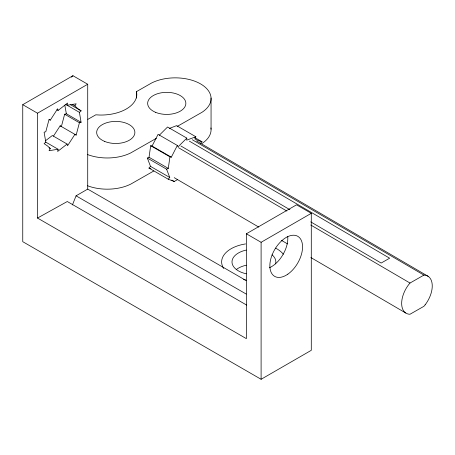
<?xml version="1.0" encoding="UTF-8"?>
<svg xmlns="http://www.w3.org/2000/svg" width="455" height="455" viewBox="0 0 455 455"><rect width="100%" height="100%" fill="white"/><g stroke="black" fill="none" stroke-linecap="round" stroke-linejoin="round"><path stroke-width="0.68" d="M22.75 104.678L22.75 241.679L261.102 379.288L311.288 350.316L311.288 213.327L296.546 204.818L246.365 233.79L246.365 338.639L37.503 218.053L37.503 113.21L22.75 104.678L72.948 75.712L87.718 84.249L87.718 189.104L76.07 195.826L72.419 204.96M159.261 135.283L167.571 126.996L186.823 138.115L186.664 140.163L195.849 136.756L176.597 125.643L169.254 128.464M152.072 146.055L158.084 134.344L177.336 145.463L171.325 157.168L152.072 146.055L150.679 145.719L149.035 157.271L147.34 158.073L150.508 166.371L169.766 177.49L168.213 179.202L148.961 168.088L150.508 166.371M150.679 145.719L169.931 156.838L168.293 168.39L166.593 169.186L147.34 158.073M79.42 112.357L81.115 110.855L77.68 108.517L74.916 105.952L76.161 103.803L67.112 105.253L67.567 103.035L58.103 110.446L57.648 108.751L50.3 120.143L49.06 119.426L45.796 131.745L44.101 132.2L45.796 142.142L58.098 149.246L57.643 151.464L67.107 144.053L67.562 145.748L74.916 134.356L76.156 135.072L79.42 122.753L81.087 122.304L79.42 112.357L65.884 104.531M81.087 122.304L66.35 113.761L64.65 114.216L61.385 126.535L60.145 125.819L53.48 136.096M195.849 136.756L194.865 138.929L198.101 140.521L201.997 141.755L200.45 143.473M45.796 142.142L44.101 143.643L47.53 145.987L50.3 148.546L49.055 150.696L58.098 149.246M425.152 304.816A21.493 12.484 -59.7 0 0 425.152 275.178L423.912 275.104L410 283.038L408.761 284.523A21.493 12.484 -59.7 0 0 408.761 314.16L410 314.24L423.912 306.306L425.152 304.816M186.823 138.115L178.047 146.84L177.336 145.463M71.401 77.157L72.948 75.712M45.358 140.862L52.342 135.516L67.107 144.053M37.503 113.21L87.718 84.249M246.365 233.79L261.102 242.299L311.288 213.327M87.872 119.341L95.812 114.814L99.628 115.035A35.826 20.685 0 0 0 136.79 93.844L136.454 91.637L151.72 82.935A35.826 20.685 0 0 1 200.735 83.999A35.826 20.685 0 0 1 201.969 112.305L177.114 126.484M156.383 138.303L130.795 152.891A35.826 20.685 0 0 1 87.576 154.569M153.83 170.961L130.795 184.093A35.826 20.685 0 0 1 87.576 185.771M168.213 179.202L174.225 181.477L177.558 179.594M37.503 218.053L67.283 201.519L246.661 305.083M169.931 156.838L171.325 157.168M148.961 168.088L150.912 168.708M194.78 137.586L201.997 141.755M149.035 157.271L168.293 168.39M171.825 180.095L174.225 181.477M87.718 189.104L246.183 280.593M76.07 195.826L246.206 294.049M72.453 104.525L74.916 105.952M70.656 104.804L81.115 110.855M64.65 114.216L79.42 122.753M56.926 109.763L58.103 110.446M49.117 119.46L50.3 120.143M60.145 125.819L76.156 135.072M49.066 147.835L50.3 148.546M196.526 140.931L428.104 276.299M192.329 139.736L423.912 275.104M189.36 141.124L389.651 258.201L381.153 263.047L310.72 221.875M180.862 145.97L289.892 209.698M178.423 147.665L286.86 211.052M310.754 225.02L410 283.038M174.225 177.672L258.77 227.096M281.44 240.342L287.566 243.925M310.85 257.536L405.809 313.04M166.593 169.186L169.766 177.49M66.35 113.761L64.82 105.207M261.102 242.299L261.102 379.288M211.057 98.013L211.057 129.214M136.454 91.637L136.454 98.018M210.932 127.918A35.826 20.685 0 0 1 201.969 143.507M236.281 269.565A21.925 12.66 0 0 1 246.206 265.231M245.569 279.939A32.288 18.644 0 0 1 243.556 279.586M223.701 268.495A32.288 18.644 0 0 1 245.569 243.925M275.65 248.14A32.288 18.644 0 0 1 283.334 254.237M272.044 254.806A21.925 12.66 0 0 1 275.582 263.917M246.206 273.779A21.925 12.66 0 0 1 231.999 261.932A21.925 12.66 0 0 1 246.206 250.085M287.736 236.526A23.125 13.349 -60 0 1 269.451 267.722M155.582 112.328A19.104 11.034 0 0 0 185.759 104.485A19.104 11.034 0 0 0 158.903 93.321A19.104 11.034 0 0 0 155.582 112.328M104.604 141.397A19.104 11.034 0 0 0 134.782 133.554A19.104 11.034 0 0 0 107.92 122.389A19.104 11.034 0 0 0 104.604 141.397M287.85 274.16A23.125 13.349 -60 0 0 299.47 237.629A23.125 13.349 -60 0 0 271.294 257.194A23.125 13.349 -60 0 0 287.85 274.16"/></g></svg>
